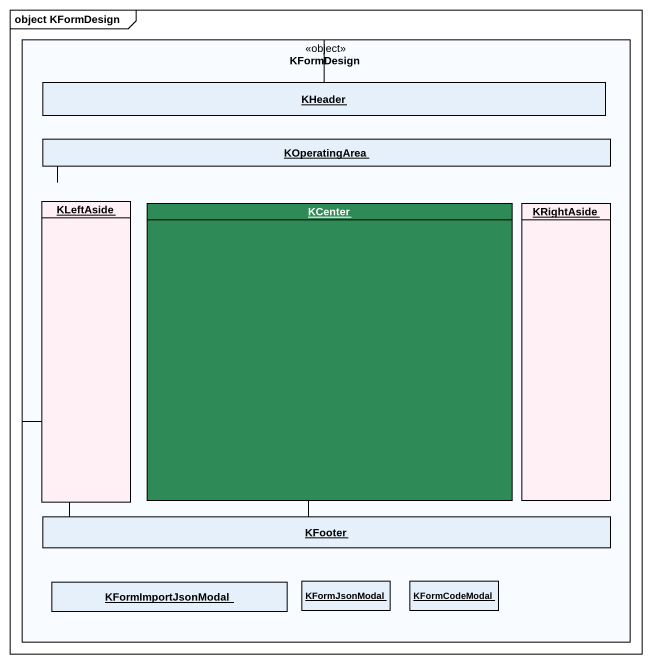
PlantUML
@startuml
mainframe object KFormDesign
hide circle
hide empty members
rectangle KFormDesign <<object>> {
  object KHeader
  object KOperatingArea
  object KLeftAside #FFF0F5
  object KCenter #2E8B57
  object KRightAside #FFF0F5
  object KFooter
  object KFormImportJsonModal
  object KFormJsonModal
  object KFormCodeModal
}
KFormDesign -up- KHeader
KFormDesign -up- KOperatingArea
KFormDesign -left- KLeftAside
KFormDesign -- KCenter
KFormDesign -- KFooter
@enduml
